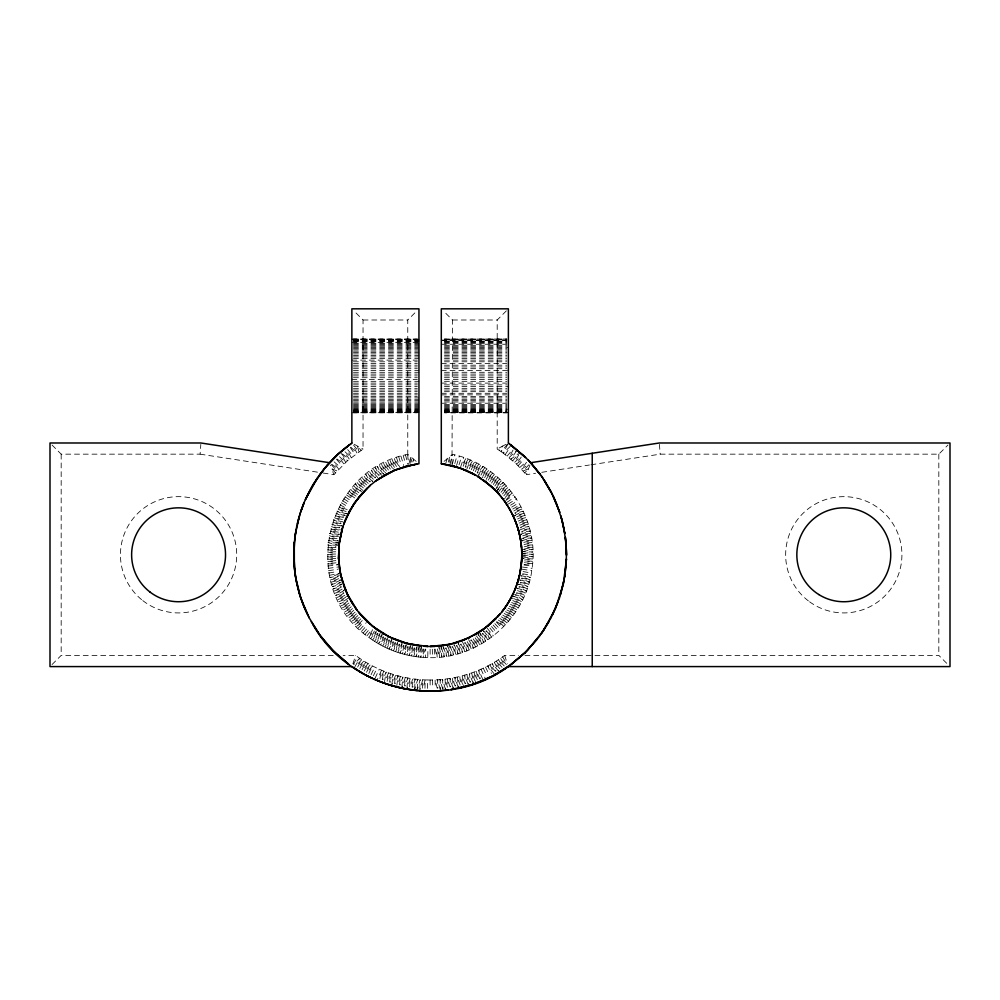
<?xml version="1.0" encoding="UTF-8"?>
<svg xmlns="http://www.w3.org/2000/svg" width="1000" height="1000" viewBox="0 0 1000 1000"><rect width="100%" height="100%" fill="white"/><g stroke="black" fill="none" stroke-linecap="round" stroke-linejoin="round"><path stroke-width="0.75" stroke-dasharray="5 3.75" d="M427.55 688.363L427.625 679.975C401.838 679.513 376.287 670.788 355.6 655.4L343.137 655.4M444.075 461.375L452.488 454.387C503.225 464.5 540.062 517.238 532.075 568.362C526.45 618.938 478.625 659.875 427.775 657.613L427.912 649.225M410.475 462.388L410.588 456.675L407.762 454.387L407.762 320L416.912 310.85M424.975 688.288L425.138 679.9L423.025 688.188M422.413 688.162L422.65 679.775L420.1 689.412M427.775 657.613L425.425 657.537L425.712 649.15M419.787 689.388L420.15 679.6L417.525 689.188M417.212 689.163L417.675 679.375L414.95 688.925M452 464.312L452.488 320L443.338 310.85M423.5 649.025L423.088 657.4L425.425 657.537M414.637 688.888L415.188 679.112L412.788 687.25M412.163 687.175L412.713 678.787L410.238 686.9M421.4 647.45L420.737 657.212L423.088 657.4L425.125 649.112M52.038 445.012L61.175 454.162L200.075 454.162L200.825 444.375M409.613 686.8L410.25 678.413L407.262 687.837M419.225 647.212L418.413 656.975L420.737 657.212L422.912 648.975M406.962 687.775L407.788 677.987L405.163 686.025M404.55 685.913L405.337 677.525L402.188 686.862M417.05 646.938L416.075 656.675L418.413 656.975L421.1 647.412M401.875 686.8L402.9 677L400.125 684.975M399.513 684.825L400.475 676.438L397.625 684.375M414.725 647.987L413.75 656.325L416.075 656.675L418.925 647.175M396.838 685.612L398.05 675.825L395.125 683.725M394.525 683.55L395.65 675.163L392.15 684.338M412.55 647.613L411.438 655.925L413.75 656.325L416.763 646.888M391.85 684.25L393.263 674.45L390.188 682.275M412.962 461.9L413.387 459L410.588 456.675L411.887 462.1M410.6 645.788L409.137 655.475L411.438 655.925L414.15 647.887M389.6 682.087L390.887 673.688L387.738 681.488M387.15 681.287L388.525 672.887L385.312 680.65M408.237 646.688L406.838 654.975L409.137 655.475L412.45 646.162M384.475 681.825L386.175 672.038L382.887 679.762M382.312 679.538L383.85 671.137L380.5 678.825M406.35 644.762L404.562 654.412L406.838 654.975L410.312 645.725M379.913 678.587L381.538 670.188L377.537 679.125M403.963 645.562L402.3 653.8L404.562 654.412L407.663 646.55M402.15 643.55L400.037 653.138L402.3 653.8L406.062 644.688M445.9 463.062L446.863 459L447.287 461.9M399.75 644.237L397.8 652.425L400.037 653.138L403.4 645.4M448.363 462.1L449.663 456.675L449.775 462.388M450.163 463.888L452.488 454.387M397.663 643.5L395.588 651.663L397.8 652.425L401.875 643.462M452.287 464.387L454.775 454.925M395.6 642.712L393.375 650.85L395.588 651.663L399.188 644.05M454.787 463.587L457.05 455.513M393.55 641.888L391.2 649.987L393.375 650.85L397.738 642.038M456.512 465.525L459.3 456.15M391.938 639.663L389.038 649.075L391.2 649.987L395.05 642.5M459.012 464.837L461.55 456.838M352.887 663.787L355.6 655.4M389.525 640.088L386.887 648.112L389.038 649.075L393.013 641.663M460.675 466.863L463.775 457.587M387.537 639.113L384.775 647.1L386.887 648.112L391.675 639.538M463.188 466.287L465.988 458.375L461.662 465.737M529.888 465.1L526.362 474.675L535.6 473.263M385.575 638.088L382.675 646.038L384.775 647.1L388.988 639.825M465.25 467.088L468.175 459.225L463.738 466.5M383.638 637.025L380.6 644.938L382.675 646.038L387.738 637.65M466.788 469.237L470.35 460.112L465.8 467.312M382.262 634.6L378.562 643.775L380.6 644.938L385.062 637.812M469.312 468.825L472.5 461.062L467.825 468.162M379.85 634.763L376.538 642.575L378.562 643.775L383.137 636.737M471.312 469.762L474.625 462.05L469.85 469.075M377.987 633.562L374.55 641.338L376.538 642.575L382.013 634.45M473.288 470.75L476.737 463.088L471.838 470.025M375.175 678.088L379.25 669.2M376.163 632.325L372.587 640.037L374.55 641.338L380.15 633.3M373.413 675.75L376.987 668.162M475.238 471.775L478.812 464.175L473.812 471.025M371.1 674.638L374.738 667.087M374.363 631.038L370.662 638.713L372.587 640.037L377.5 633.237M477.175 472.863L480.875 465.312L475.75 472.062M368.8 673.475L372.512 665.962L367.075 672.562M372.6 629.712L368.762 637.325L370.662 638.713L376.525 630.875M366.525 672.275L370.3 664.788L364.812 671.325M507.75 444.325L503.263 453.137L516.388 464.012L526.362 474.675M478.438 475.225L482.9 466.5L477.675 473.15M364.275 671.025L368.125 663.575L362.587 670.05M513.038 450.025L509.062 457.587L516.237 450.825M362.038 669.737L365.975 662.312L360.375 668.725M480.95 475.15L484.9 467.725L478.688 475.387M410.087 463.888L407.762 454.387C323.713 469.637 298.238 589.113 368.762 637.325L373.888 630.7M359.837 668.4L363.837 661.012L358.188 667.362M518.725 454.787L514.6 462.35L520.8 456.662M357.663 667.025L361.737 659.675L356.037 665.962M482.8 476.362L486.875 469L481.438 475.462M354.825 666.838L359.663 658.288L353.913 664.513M484.613 477.612L488.812 470.312L482.362 477.75M353.4 664.15L357.612 656.862M486.4 478.9L490.725 471.675L485.087 477.95M488.162 480.238L492.612 473.088L485.913 480.288M489.888 481.625L494.462 474.525L488.625 480.6M505.225 454.588L509.862 447.587M491.587 483.038L496.275 476.025L490.337 481.987M516.475 451.012L510.938 459.137L517.812 453.988M493.25 484.5L498.062 477.55L492.025 483.425M521.25 457.075L516.388 464.012L523.275 459.012M494.875 485.988L499.8 479.125L493.675 484.888M526.525 462.287L521.525 469.2L528.438 464.325M496.463 487.525L501.512 480.737L495.3 486.388M497.15 490.213L503.188 482.388L495.825 488.862M498.65 491.8L504.812 484.075L497.362 490.425M366.887 635.9L372.137 629.362M506.35 310.85L497.2 320L497.2 449.05L499.25 450.375L502.788 446.025L507.262 443.663M507.5 444.15L501.262 451.737L499.25 450.375M501.012 492.337L506.413 485.788L499.925 491.125M365.05 634.438L370.4 627.987M507.163 456.062L512.562 449.65M323.113 473.025L333.875 474.675L347.463 460.725L363.038 449.05L363.038 320L353.9 310.85M502.45 494.012L507.962 487.55L501.4 492.775M363.25 632.938L368.713 626.562M512.788 460.725L519.188 453.325M503.85 495.725L509.487 489.35L502.825 494.462M361.488 631.388L367.05 625.112M518.138 465.712L523.713 459.438M528.85 464.775L523.175 471L528.6 468.688L524.788 472.825M505.213 497.463L510.95 491.175L504.225 496.175M359.75 629.8L366.362 622.587M506.538 499.237L512.388 493.038L504.438 498.738M358.062 628.175L363.825 622.087M362.275 620.525L356.4 626.512L363.413 621.675M52.038 664.55L61.175 655.4L335.337 655.4M590.962 464.775L660.175 454.162L938.825 454.162L947.962 445.012M360.75 618.913L354.787 624.812L361.875 620.087M510.387 446.238L503.263 453.137L501.262 451.737L502.788 446.025L497.2 449.05M359.275 617.275L353.2 623.075L360.363 618.475M357.837 615.6L351.662 621.3L358.888 616.838M519.85 467.438L526.112 461.85M356.425 613.9L350.163 619.487L357.463 615.15M355.075 612.15L348.713 617.65L356.062 613.438M353.75 610.388L347.3 615.775L354.712 611.688M352.475 608.587L345.925 613.862L353.4 609.913M351.238 606.75L344.6 611.925L352.137 608.1M350.037 604.9L343.312 609.963L350.913 606.263M348.888 603.013L342.088 607.962L349.725 604.4M427.625 679.975C455.087 680.588 482.625 671.8 504.65 655.4L518.713 655.4M347.788 601.1L340.887 605.938L348.587 602.5M505.725 500.5L513.775 494.938M347.887 598.375L339.75 603.888L347.5 600.588M506.987 502.287L515.125 496.863M345.712 597.2L338.65 601.812L346.45 598.638M508.2 504.113L516.425 498.812M344.738 595.212L337.6 599.712L346.75 596.163M510.55 505.225L517.675 500.8M343.825 593.2L336.6 597.587L344.487 594.675M511.688 507.113L518.888 502.812M344.162 590.462L335.65 595.438L343.587 592.663M512.775 509.038L520.05 504.85M342.113 589.125L334.738 593.275L344.05 590.188M513.825 510.975L521.163 506.912L513.062 509.55M341.337 587.062L333.888 591.087L341.9 588.575M514.825 512.95L522.238 509.012L514.1 511.5M341.863 584.325L333.088 588.875L341.138 586.512M514.538 515.575L523.25 511.125L515.087 513.475M341.2 582.238L332.325 586.65L341.775 584.05M516.688 516.95L524.225 513.263L514.663 515.837M340.575 580.15L331.625 584.412L339.75 582.312M517.55 518.987L525.15 515.413L516.925 517.487M338.713 578.625L330.975 582.163L340.487 579.862M518.362 521.038L526.025 517.6L517.775 519.538M338.188 576.487L330.375 579.888L338.562 578.062M519.125 523.112L526.85 519.8L518.575 521.587M339.012 573.775L329.825 577.6L339.412 575.625M519.85 525.2L527.625 522.013L519.325 523.663M520.513 527.312L528.35 524.25L520.025 525.763M519.812 529.925L529.012 526.5L520.675 527.875M521.7 531.562L529.637 528.763L521.287 530M520.887 534.163L530.2 531.038L521.838 532.137M522.688 535.875L530.725 533.337L520.95 534.45M523.1 538.038L531.188 535.638L522.8 536.45M522.112 540.6L531.6 537.95L521.8 538.725M523.775 542.4L531.95 540.275L522.15 540.887M524.038 544.6L532.263 542.6L523.862 542.987M524.25 546.8L532.513 544.938L524.113 545.188M524.412 549L532.712 547.275L524.3 547.388M523.138 551.475L532.85 549.612L523.05 549.587M329.338 575.312L338.95 573.5M523.188 553.663L532.938 551.962L523.15 551.763M328.888 573L337.163 571.587M523.188 555.837L532.975 554.312L523.2 553.95M328.5 570.688L338.175 569.188M541.75 472.325L589.425 465.012M523.138 558.025L532.962 556.663L523.188 556.138M328.162 568.362L337.863 567.025M524.45 560.037L532.9 559.012L523.138 558.325M327.887 566.025L337.6 564.862M524.3 562.238L532.775 561.35L524.412 560.625M336 562.825L327.65 563.688L337.562 564.562M524.1 564.438L532.6 563.688L524.25 562.825M335.838 560.625L327.475 561.35L335.95 562.238M335.725 558.425L327.35 559.012L335.8 560.037M335.662 556.213L327.287 556.663L335.7 557.837M335.65 554L327.262 554.312L335.662 555.625M335.7 551.788L327.3 551.962L335.662 553.413M335.8 549.587L327.4 549.612L335.725 551.213M363.038 320L407.762 320M452.488 320L497.2 320M351.863 339L417.388 339M444.425 339L506.825 339L444.425 339.188M353.425 339.05L418.95 339.188M351.863 339.4L418.95 339.4M444.425 339.4L506.825 339.4M353.425 339.712L418.95 339.712M444.425 339.712L506.825 339.712M353.425 340.112L418.95 340.112M441.3 340.112L506.825 340.112M353.425 340.6L418.95 340.6M441.3 340.6L506.825 340.6M353.425 341.163L418.95 341.163M444.425 341.163L506.825 341.163M353.425 341.812L418.95 341.812M444.425 341.812L506.825 341.812M351.863 342.55L418.95 342.55M444.425 342.55L506.825 342.55M353.425 343.363L418.95 343.363M444.425 343.363L506.825 343.363M353.425 344.25L418.95 344.25M441.3 344.25L506.825 344.25M353.425 345.225L418.95 345.225M444.425 345.225L506.825 345.225M353.425 346.262L418.95 346.262M444.425 346.262L506.825 346.262M353.425 347.375L418.95 347.375M444.425 347.375L508.387 347.375M353.425 348.562L418.95 348.562M444.425 348.562L506.825 348.562M353.425 349.812L418.95 349.812M444.425 349.812L506.825 349.812M353.425 351.125L418.95 351.125M444.425 351.125L506.825 351.125M353.425 352.5L418.95 352.5M444.425 352.5L506.825 352.5M353.425 353.925L418.95 353.925M444.425 353.925L506.825 353.925M353.425 355.4L418.95 355.4M444.425 355.4L506.825 355.4M353.425 356.938L418.95 356.938M444.425 356.938L506.825 356.938M353.425 358.512L418.95 358.512M444.425 358.512L506.825 358.512M351.863 360.125L417.388 360.125M444.425 360.125L506.825 360.125M353.425 361.788L417.388 361.788M444.425 361.788L506.825 361.788M353.425 363.475L417.388 363.475M441.3 363.475L506.825 363.475M353.425 365.188L417.388 365.188M444.425 365.188L506.825 365.188M353.425 366.938L417.388 366.938M444.425 366.938L506.825 366.938M353.425 368.7L417.388 368.7M444.425 368.7L506.825 368.7M353.425 370.487L418.95 370.487M441.3 370.487L508.387 370.487M353.425 372.287L418.95 372.287M444.425 372.287L506.825 372.287M353.425 374.087L417.388 374.087M444.425 374.087L506.825 374.087M353.425 375.9L417.388 375.9M444.425 375.9L506.825 375.9M353.425 377.713L417.388 377.713M444.425 377.713L506.825 377.713M351.863 379.513L417.388 379.513M444.425 379.513L506.825 379.513M353.425 381.312L418.95 381.312M444.425 381.312L506.825 381.312M353.425 383.1L417.388 383.1M441.3 383.1L506.825 383.1M353.425 384.862L417.388 384.862M444.425 384.862L506.825 384.862M353.425 386.613L417.388 386.613M444.425 386.613L508.387 386.613M353.425 388.325L417.388 388.325M444.425 388.325L506.825 388.325M353.425 390.025L417.388 390.025M444.425 390.025L506.825 390.025M353.425 391.675L417.388 391.675M444.425 391.675L506.825 391.675M353.425 393.288L417.388 393.288M441.3 393.288L506.825 393.288M353.425 394.862L417.388 394.862M441.3 394.862L506.825 394.862M353.425 396.4L417.388 396.4M444.425 396.4L506.825 396.4M353.425 397.875L418.95 397.875M444.425 397.875L506.825 397.875M353.425 399.3L418.95 399.3M444.425 399.3L506.825 399.3M353.425 400.675L418.95 400.675M444.425 400.675L506.825 400.675M353.425 401.987L418.95 401.987M444.425 401.987L506.825 401.987M353.425 403.237L418.95 403.237M441.3 403.237L506.825 403.237M353.425 404.425L418.95 404.425M444.425 404.425L506.825 404.425M353.425 405.538L418.95 405.538M444.425 405.538L506.825 405.538M353.425 406.575L418.95 406.575M444.425 406.575L506.825 406.575M353.425 407.55L418.95 407.55M444.425 407.55L506.825 407.55M353.425 408.438L418.95 408.438M444.425 408.438L506.825 408.438M353.425 409.25L418.95 409.25M444.425 409.25L508.387 409.25M353.425 409.988L418.95 409.988M444.425 409.988L506.825 409.988M353.425 410.637L418.95 410.637M444.425 410.637L506.825 410.637M353.425 411.213L418.95 411.213M444.425 411.213L506.825 411.213M353.425 411.688L418.95 411.688M444.425 411.688L506.825 411.688M353.425 412.088L418.95 412.088M444.425 412.088L506.825 412.088M353.425 412.4L418.95 412.4M444.425 412.4L508.387 412.4M351.863 412.75L417.388 412.612M508.387 412.75L444.425 412.75L506.825 412.8M353.425 412.8L417.388 412.8M524.963 655.4L938.825 655.4L947.962 664.55M335.938 547.388L327.537 547.275L335.838 549M337.537 545.225L327.738 544.938L335.988 546.8M337.788 543.05L327.987 542.6L337.575 544.938M338.088 540.887L328.3 540.275L337.825 542.762M337.05 538.625L328.65 537.95L338.137 540.6M337.45 536.45L329.062 535.638L337.15 538.038M339.3 534.45L329.525 533.337L338.9 536.3M524.038 565.025L532.362 566.025M338.413 532.137L330.05 531.038L339.363 534.163M522.388 567.025L532.075 568.362M338.963 530L330.613 528.763L338.55 531.562M200.075 454.162L321.575 472.788M522.075 569.188L531.75 570.688M339.562 527.875L331.238 526.5L340.438 529.925M523.088 571.587L531.35 573M341.613 526.013L331.9 524.25L339.738 527.312M522.675 573.75L530.913 575.312M340.925 523.663L332.625 522.013L341.7 525.737M520.837 575.625L530.413 577.6L522.55 574.325M343.062 521.888L333.4 519.8L341.112 523.112M521.688 578.062L529.875 579.888L520.763 575.913M342.475 519.538L334.225 517.6L341.887 521.038M519.75 579.862L529.275 582.163L521.538 578.625M343.325 517.487L335.1 515.413L342.7 518.987M520.5 582.312L528.625 584.412L519.675 580.15M345.588 515.837L336.025 513.263L343.562 516.95M518.475 584.05L527.913 586.65L520.325 582.875M346.525 513.875L336.987 511.125L344.462 514.938M519.113 586.512L527.163 588.875L518.387 584.325M346.15 511.5L338.013 509.012L346.65 513.6M517.013 588.162L526.362 591.087L518.913 587.062M347.188 509.55L339.087 506.912L346.425 510.975M517.525 590.638L525.513 593.275L516.9 588.438M516.663 592.663L524.6 595.438L517.3 591.175M514.438 594.2L523.65 597.587L516.425 593.2M513.488 596.163L522.65 599.712L515.513 595.212M513.8 598.638L521.6 601.812L513.362 596.425M512.75 600.588L520.5 603.888L512.362 598.375M511.662 602.5L519.362 605.938L512.463 601.1M510.513 604.4L518.162 607.962L511.362 603.013M509.338 606.263L516.925 609.963L510.213 604.9M508.113 608.1L515.65 611.925L509.012 606.75M354.1 444.25L363.038 449.05M506.838 609.913L514.325 613.862L507.775 608.587M505.538 611.688L512.95 615.775L506.5 610.388M504.188 613.438L511.538 617.65L505.175 612.15M340.2 504.85L347.463 509.038M502.788 615.15L510.075 619.487L503.812 613.9M341.362 502.812L348.562 507.113M501.362 616.838L508.587 621.3L502.413 615.6M342.575 500.8L349.7 505.225M499.888 618.475L507.038 623.075L500.975 617.275M343.825 498.812L350.875 503.35M498.375 620.087L505.462 624.812L499.487 618.913M345.125 496.863L352.1 501.512M346.475 494.938L353.375 499.7M496.838 621.675L503.85 626.512L497.975 620.525M331.812 464.325L338.713 469.2L333.725 462.287M354.675 497.925L347.863 493.038L353.713 499.237M336.975 459.012L343.862 464.012L339 457.075M356.025 496.175L349.288 491.175L355.037 497.463M342.438 453.988L349.312 459.137L344.562 452.175M357.413 494.462L350.763 489.35L356.4 495.725M358.85 492.775L352.275 487.55L357.8 494.012M360.312 491.125L353.837 485.788L359.237 492.337M416.175 461.375L413.387 459L414.35 463.062M362.887 490.425L355.425 484.075L361.6 491.8M363.375 487.938L357.062 482.388L362.238 489.087M334.137 461.85L340.4 467.438M364.95 486.388L358.738 480.737L363.787 487.525M339.45 456.662L345.65 462.35L341.525 454.787M366.562 484.888L360.45 479.125L365.375 485.988M345.037 451.788L351.188 457.587L347.2 450.025M350.875 447.225L356.987 453.137L353.15 445.588M368.225 483.425L362.188 477.55L367 484.5M369.9 481.987L363.975 476.025L368.663 483.038M372.6 481.613L365.788 474.525L370.363 481.625M496.425 622.087L502.188 628.175M373.375 479.263L367.638 473.088L372.825 481.438M506.337 664.513L500.588 658.288L504.725 665.612M335.462 472.825L331.65 468.688L330.363 465.1M494.825 623.625L500.5 629.8M331.4 464.775L337.075 471L331.65 468.688L333.875 474.675M504.212 665.962L498.512 659.675L502.587 667.025M375.15 477.95L369.513 471.675L373.85 478.9M502.062 667.362L496.413 661.012L500.412 668.4M493.2 625.112L498.762 631.388M336.538 459.438L342.113 465.712M499.875 668.725L494.275 662.312L498.862 670.975M377.887 477.75L371.425 470.312L375.637 477.612M341.062 453.325L347.463 460.725M491.538 626.562L497 632.938M498.587 671.125L492.125 663.575L495.975 671.025M347.688 449.65L353.088 456.062M378.812 475.462L373.375 469L377.45 476.362M495.438 671.325L489.95 664.788L493.725 672.275M489.837 627.987L495.2 634.438M353.638 445.238L358.975 451.737L357.463 446.025L361 450.375M494.087 673.662L487.738 665.962L491.45 673.475M381.562 475.387L375.35 467.725L379.3 475.15M487.238 628.275L493.363 635.9M383.438 474.263L377.35 466.5L381.175 473.975M486.35 630.7L491.488 637.325L487.65 629.712M384.487 472.062L379.375 465.312L383.7 474.113M483.725 630.875L489.588 638.713L485.875 631.038M386.438 471.025L381.438 464.175L385.6 473.05M482.75 633.237L487.663 640.037L483.488 631.038M388.413 470.025L383.512 463.088L386.962 470.75M480.1 633.3L485.7 641.338L482.25 633.562M390.4 469.075L385.625 462.05L388.938 469.762M478.237 634.45L483.713 642.575L479.85 633.462M350.387 447.587L355.025 454.588M392.413 468.162L387.75 461.062L390.938 468.825M477.113 636.737L481.688 643.775L477.987 634.6M394.45 467.312L389.9 460.112L393.462 469.237M475.188 637.812L479.637 644.938L476.1 635.712M396.512 466.5L392.075 459.225L395 467.088M473.237 638.85L477.575 646.038L474.675 638.088M398.587 465.737L394.263 458.375L397.062 466.287M471.262 639.825L475.475 647.1L472.713 639.113M502.638 656.862L506.85 664.15M468.575 639.538L473.363 648.112L470.725 640.088M467.238 641.663L471.213 649.075L468.725 641.012M465.2 642.5L469.05 649.987L466.7 641.888M462.512 642.038L466.863 650.85L464.65 642.712M485.513 667.087L489.15 674.638M461.05 644.05L464.663 651.663L462.587 643.5M483.263 668.162L486.838 675.75M481 669.2L485.075 678.088M458.375 643.462L462.45 652.425L460.5 644.237M482.7 679.125L478.713 670.188L480.325 678.587M479.75 678.825L476.4 671.137L477.938 679.538M456.85 645.4L460.213 653.138L458.1 643.55M477.35 679.762L474.075 672.038L475.763 681.825M474.938 680.65L471.725 672.887L473.325 682.688M454.188 644.688L457.95 653.8L456.287 645.562M473.025 682.788L469.363 673.688L470.65 682.087M452.587 646.55L455.688 654.412L453.9 644.762M470.062 682.275L466.987 674.45L468.387 684.25M468.1 684.338L464.6 675.163L465.725 683.55M449.938 645.725L453.4 654.975L452.013 646.688M465.112 683.725L462.188 675.825L463.4 685.612M462.625 684.375L459.775 676.438L460.737 684.825M447.8 646.162L451.112 655.475L449.65 645.788M460.125 684.975L457.35 677L458.363 686.8M446.1 647.887L448.812 655.925L447.512 646.225M458.062 686.862L454.9 677.525L455.7 685.913M396.475 457.587L399.575 466.863M455.087 686.025L452.45 677.987L453.288 687.775M504.65 655.4L507.362 663.787M443.488 646.888L446.488 656.325L445.513 647.987M452.987 687.837L450 678.413L450.637 686.8M398.7 456.838L401.225 464.837M450.012 686.9L447.525 678.787L448.088 687.175M441.325 647.175L444.175 656.675L443.2 646.938M400.95 456.15L403.738 465.525M447.463 687.25L445.062 679.112L445.613 688.888M445.3 688.925L442.575 679.375L443.038 689.163M439.15 647.412L441.838 656.975L441.025 647.212M403.2 455.513L405.462 463.587M442.725 689.188L440.087 679.6L440.462 689.388M437.325 648.975L439.5 657.212L438.85 647.45M440.15 689.412L437.6 679.775L437.837 688.162M405.475 454.925L407.962 464.387M437.212 688.188L435.112 679.9L435.275 688.288M435.125 649.112L437.163 657.4L436.75 649.025M659.425 444.375L660.175 454.162M407.762 454.387L408.25 464.312M434.538 649.15L434.825 657.537M432.337 649.225L432.475 657.613M432.612 679.975L432.7 688.363M938.825 454.162L938.825 655.4M430.125 649.25L430.125 657.638M430.125 680L430.125 688.388M61.175 454.162L61.175 655.4M809.587 601.8A58.137 58.137 0 0 0 901.6 560.887A58.137 58.137 0 0 0 820.175 501.662A58.137 58.137 0 0 0 809.587 601.8M142.787 600.6A58.137 58.137 0 0 0 236.15 562.863A58.137 58.137 0 0 0 156.775 500.887A58.137 58.137 0 0 0 142.787 600.6"/><path stroke-width="1.5" d="M521.5 547.425L521.05 543.112C524.6 569.612 515.737 597.4 497.5 616.95L500.363 613.7L485.788 627.625L468.95 637.825L450.325 644.2L430.125 646.462L434.45 646.363M486.675 482.625L483.212 480.037C510.538 499.087 525.763 533.825 521 566.838M309.175 617.837L303.688 605.95L299.363 593.575L296.238 580.837L294.363 567.875L294.275 542.525L296.675 526.562L299.862 514.338L295.262 534.4L293.725 554.788L295.475 576.538L300.663 597.737L309.163 617.825L319.95 635.2L333.225 650.775L348.675 664.188L336.15 653.637L327.638 644.788L319.95 635.2L311.262 621.688M293.762 551.625L294.312 542.163M521.625 560.388L521.788 553.488M521.65 560.062L519.925 573.237M294.637 539.025L296.062 529.65M521.038 566.6C518.925 582.913 512.325 598.6 502.137 611.512M564.712 576.925L566.462 558.888L563.35 584.05L555.625 608.2L543.575 630.5L527.6 650.188L511.2 664.463L493.088 675.775L472.987 684.275L450.838 689.6L453.413 689.175M564.075 580.487L560.588 594.575M519.462 575.35L518.413 579.475M297.362 523.475L298.962 517.362M344.387 522.3L348.862 512.337L354.425 503.062L362.475 492.9L370.312 485.3L358.787 497.212L349.575 511L343 526.263L339.188 543.112L338.512 558.225L340.788 575.35L347.125 593.713L357.188 610.325L354.65 606.825M341.812 530.188L338.825 546.5L338.775 562.537M342.388 528.2L339.188 543.112L338.512 558.225M342.35 528.325L343.013 526.213M517.125 583.675L517.788 581.613M300.837 511.325L299.812 514.487L304.163 502.45L300.837 511.325C309.988 483.9 328.15 459.613 351.863 443.075L351.863 308.825L418.95 308.825L418.95 463.787L406.725 466.138L395.975 469.7L385.613 474.637L375.163 481.4L384.312 475.375L393.975 470.538L406.225 466.275L416.887 464.062M343.688 524.225L344.438 522.188M558.288 601.45L552.612 614.788M514.875 589.75L515.675 587.75M345.15 520.375L353.862 503.888L367.238 488.075M513.125 593.713L511.1 597.762M511.2 597.587L507.812 603.45M549.25 621.225L541.525 633.488M507.962 603.212L504.125 608.9M317.712 477.525L305.413 499.55L313.125 484.675L324.913 467.987L339.062 453.237L351.863 443.075M319.538 474.938L327.562 464.862M504.35 608.587L501.725 612.025M537.175 639.3L524.9 652.875L508.038 666.737M327.4 465.05L337.375 454.775L348.837 445.25M524.9 652.875L539.338 636.5L550.975 618.025L559.513 597.938L564.738 576.75L566.225 563.725L566.462 550.625L565.375 537.175L566.525 555.262L565.913 541.9L563.15 524.65L560.862 515.9L564.862 533.575L562.112 520.4L556.638 503.812L553.025 495.625L559.788 512.438L551.413 492.375L542.062 476.85L553.112 495.825M492.938 621.562L496.012 618.525L482.887 629.75M525.025 652.75L511.2 664.463M491.35 623.025L488.062 625.837M370.225 485.375L375.288 481.312M488.363 625.575L477.463 633.3M376.838 480.175L394.938 470.125L414.837 464.387M499.513 672.212L508.263 666.587L950 666.587L950 442.987L659.312 442.987L530.75 462.7L528.188 459.988L542.137 476.95L530.75 462.7L539.95 473.9M483.15 629.575L473.7 635.438M508.263 666.587C446.887 712.25 350.55 691.725 313.163 624.963M503.938 669.475L506.112 668.05M477.65 633.175L461.887 640.775M497.262 673.512L492.688 675.987M493.088 675.775L485.213 679.562M467.887 638.325L469.85 637.4M485.662 679.362L480.875 681.388M465.913 639.188C452.812 644.75 438 647.275 423.638 646.225L427.962 646.438L407.975 643.75L389.5 636.962L372.887 626.4L358.512 612.025L361.3 615.35M481.188 681.263L472.987 684.275M473.55 684.087L468.587 685.638M457.8 642.188L453.65 643.388M466.087 686.35L460.363 687.788M451.55 643.925L447.113 644.875M458.512 688.188L461.05 687.625M447.325 644.837L440.613 645.863M445.688 690.288L448.275 689.963L434.387 691.112L419.738 690.788M440.913 645.825L434.062 646.375M437.925 690.962L440.513 690.788M435.325 691.075L430.025 691.175M424.925 691.075L427.525 691.15M425.65 691.112C402.013 690.35 378.625 683.3 358.512 670.863M417.15 690.562L411.975 689.963M417.188 645.537L421.488 646.05L404.525 642.812M508.387 443.075L525.562 457.337L508.387 443.075L508.387 308.825L441.3 308.825L441.3 463.787L460.225 468.188L475.938 475.375L472.137 473.3M441.3 463.787C455.375 465.487 469.475 470.712 481.438 478.812L477.8 476.475L491.637 486.812M412.587 690.05L403.963 688.65M329.5 462.7L200.938 442.987L50 442.987L50 666.587L351.987 666.587L363.125 673.587M443.45 464.075L445.588 464.412M415.05 645.212L410.812 644.4M404.288 688.713L399.2 687.625M411.188 644.488L400.4 641.5M449.825 465.25L454.2 466.325M399.688 687.738L391.238 685.512M454.025 466.275L460.475 468.275M391.65 685.638L386.7 684.087M404.8 642.9L392.362 638.325M387.062 684.2L378.862 681.188M460.225 468.188L466.6 470.675M398.55 640.85C374.725 632.225 354.95 613.225 345.375 589.75M379.375 681.388L374.588 679.362M466.275 470.538L472.525 473.5M372.225 678.275L366.975 675.675M388.462 636.45L390.4 637.4M365.262 674.775L367.562 675.987M382.788 633.3L384.65 634.388M354.137 668.05L356.312 669.475M379.137 630.975L375.487 628.4M511.413 445.25L528.288 460.087M375.6 628.488L372.188 625.837M486.35 482.362L496.287 491.325M370.525 624.45L365.525 619.837M491.388 486.587C506.912 500.412 517.587 520 520.75 540.975L520 536.712M365.75 620.062L361.037 615.037M496.125 491.15L499.212 494.525M501.975 497.85L503.3 499.55M505.825 503.062L507.025 504.862M544.1 479.85L551.413 492.375M353.438 605.025L351.163 601.362M509.288 508.55L510.363 510.425M350.087 599.487L348.062 595.662M348.225 595.988L343.825 585.712L340.325 573.237M512.362 514.263L514.25 518.362M307.325 614.163C299.012 596.95 294.363 577.987 293.788 558.875M514.175 518.188L516.65 524.475M345.487 590.013L343.825 585.712M516.562 524.225L518.6 530.763M342.463 581.613L339.913 571.138L338.5 558.075M518.5 530.413L520.087 537.163M339.237 566.838L339.55 568.975M521.65 549.575L521.8 553.9M592.238 453.263L592.238 666.587M150.125 592.137A46.962 46.962 0 0 0 225.15 560.737A46.962 46.962 0 0 0 160.45 511.463A46.962 46.962 0 0 0 150.125 592.137M818.812 594.55A46.962 46.962 0 0 0 890.713 556.525A46.962 46.962 0 0 0 821.838 513.275A46.962 46.962 0 0 0 818.812 594.55"/></g></svg>
